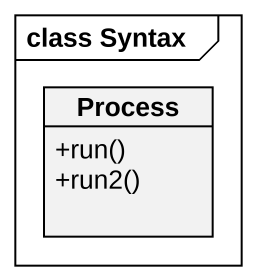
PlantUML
@startuml
mainframe class Syntax
hide circle
hide empty members
skinparam classAttributeIconSize 0
class "Process" as Process_ {
  +run()
  +run2()
}
@enduml
